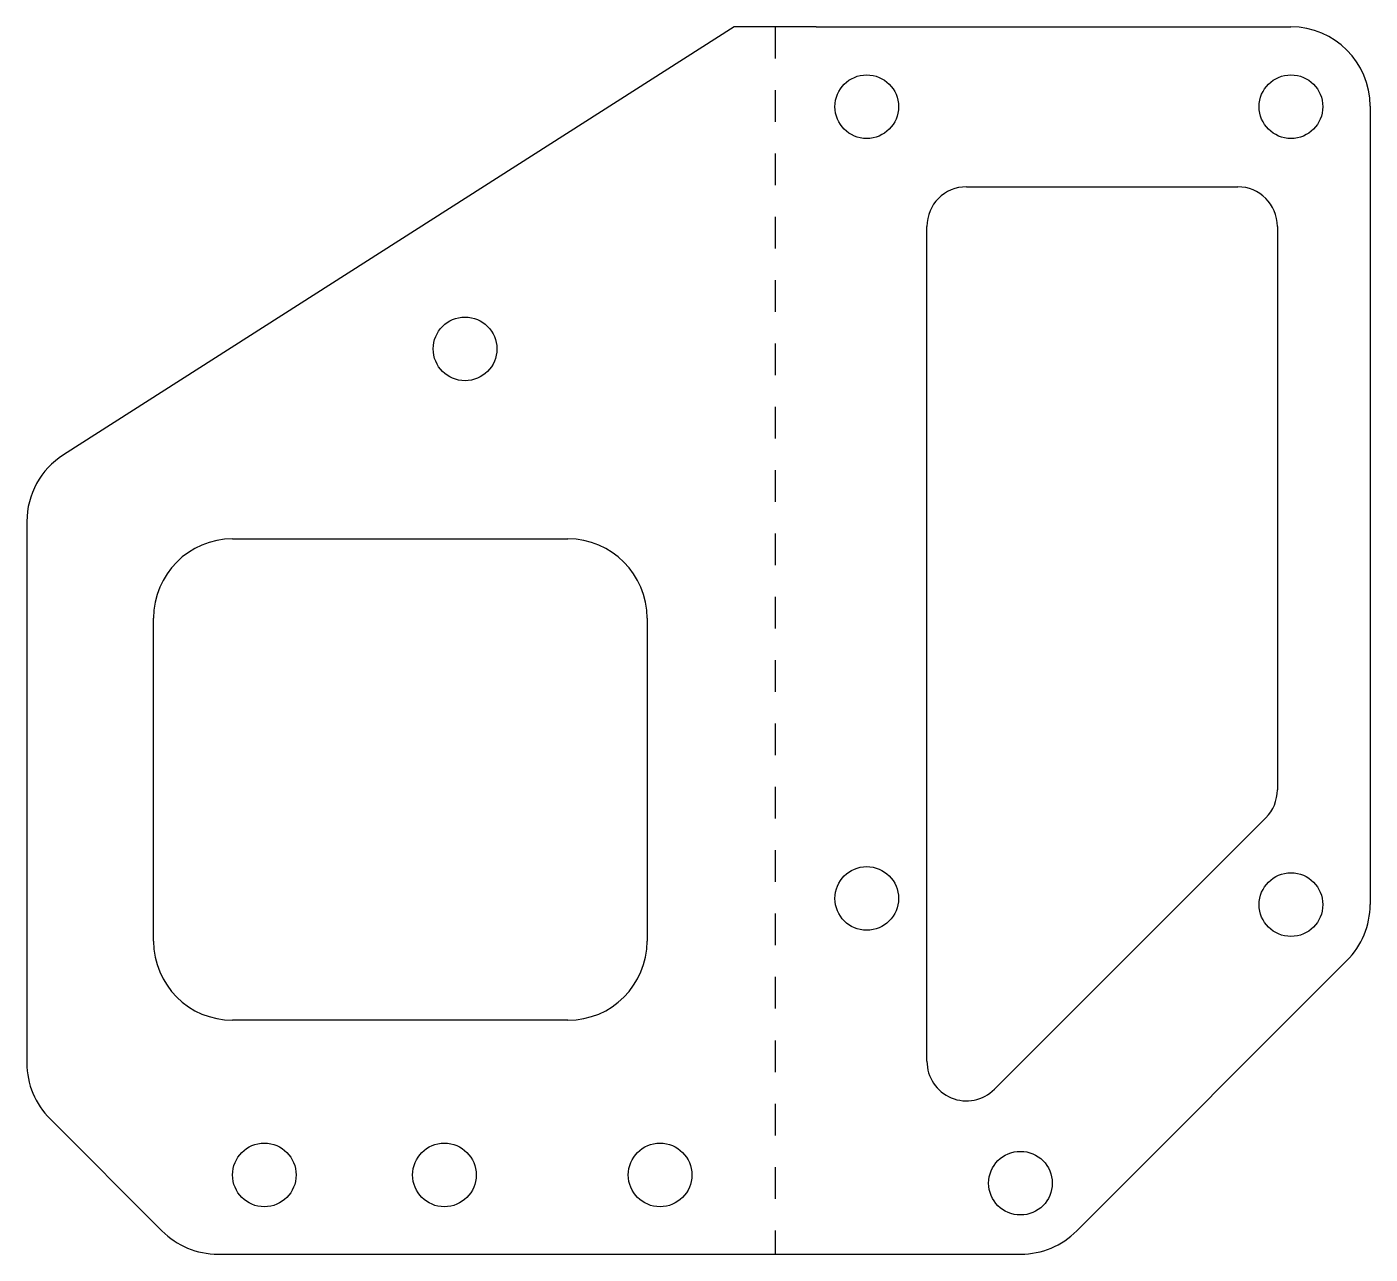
# Model space of a CAD drawing. Header units: inches. Extents: x 3.08 to 7.32, y 2.27 to 6.15.
import ezdxf

# ---------------------------------------------------------------- set-up
doc = ezdxf.new("R2010")
doc.units = ezdxf.units.IN
doc.header["$LTSCALE"] = 0.605
doc.header["$MEASUREMENT"] = 0
doc.linetypes.add('DASHED', pattern=[0.2, 0.1, -0.1])
doc.layers.get('0').update_dxf_attribs({"linetype": 'CONTINUOUS'})
doc.layers.add('02___PRT_ALL_AXES', color=7, linetype='CONTINUOUS')

msp = doc.modelspace()

# ---------------------------------------------------------------- linework, layer by layer
at = {"color": 7, "linetype": 'Continuous'}
for p, q in [((5.3091, 6.1476), (3.1906, 4.7963)), ((5.5679, 6.1476), (7.0679, 6.1476)), ((7.3179, 5.8976), (7.3179, 3.3761)), ((6.0429, 5.6426), (6.8999, 5.6426)), ((5.9179, 2.8814), (5.9179, 5.5176)), ((7.0249, 5.5176), (7.0249, 3.7384)), ((3.0751, 4.5855), (3.0751, 2.8761)), ((3.7251, 4.5308), (4.7841, 4.5308)), ((3.4751, 3.2611), (3.4751, 4.2808)), ((5.0341, 4.2808), (5.0341, 3.2611)), ((6.9883, 3.6501), (6.1313, 2.7931)), ((6.3911, 2.3458), (7.2447, 3.1993)), ((4.7841, 3.0111), (3.7251, 3.0111)), ((3.1483, 2.6993), (3.5018, 2.3458)), ((3.6786, 2.2726), (5.3091, 2.2726)), ((5.5679, 2.2726), (6.2144, 2.2726))]:
    msp.add_line(p, q, dxfattribs=at)
at = {"color": 7, "linetype": 'DASHED'}
msp.add_line((5.4385, 6.1476), (5.4385, 2.2726), dxfattribs=at)
at = {"color": 7, "linetype": 'Continuous'}
for centre, radius, start, end in [((7.0679, 5.8976), 0.25, 0, 90), ((6.0429, 5.5176), 0.125, 90, 180), ((6.8999, 5.5176), 0.125, 0, 90), ((3.3251, 4.5855), 0.25, 122.5326, 180), ((3.7251, 4.2808), 0.25, 90, 180), ((4.7841, 4.2808), 0.25, 0, 90), ((6.8999, 3.7384), 0.125, 315, 360), ((7.0679, 3.3761), 0.25, 315, 360), ((3.7251, 3.2611), 0.25, 180, 270), ((4.7841, 3.2611), 0.25, 270, 360), ((3.3251, 2.8761), 0.25, 180, 225), ((6.0429, 2.8814), 0.125, 180, 315), ((3.6786, 2.5226), 0.25, 225, 270), ((6.2144, 2.5226), 0.25, 270, 315)]:
    msp.add_arc(centre, radius, start, end, dxfattribs=at)
at = {"layer": '02___PRT_ALL_AXES', "color": 7, "linetype": 'Continuous'}
for p, q in [((5.5679, 6.1476), (5.3091, 6.1476)), ((5.3091, 2.2726), (5.5679, 2.2726))]:
    msp.add_line(p, q, dxfattribs=at)
for centre in [(5.7279, 5.8956), (7.0679, 5.8956), (4.4591, 5.1308), (5.7279, 3.3956), (7.0679, 3.3761), (3.8251, 2.5226), (4.3939, 2.5226), (5.0751, 2.5226), (6.2134, 2.4966)]:
    msp.add_circle(centre, 0.1005, dxfattribs=at)

doc.saveas('drawing.dxf')
